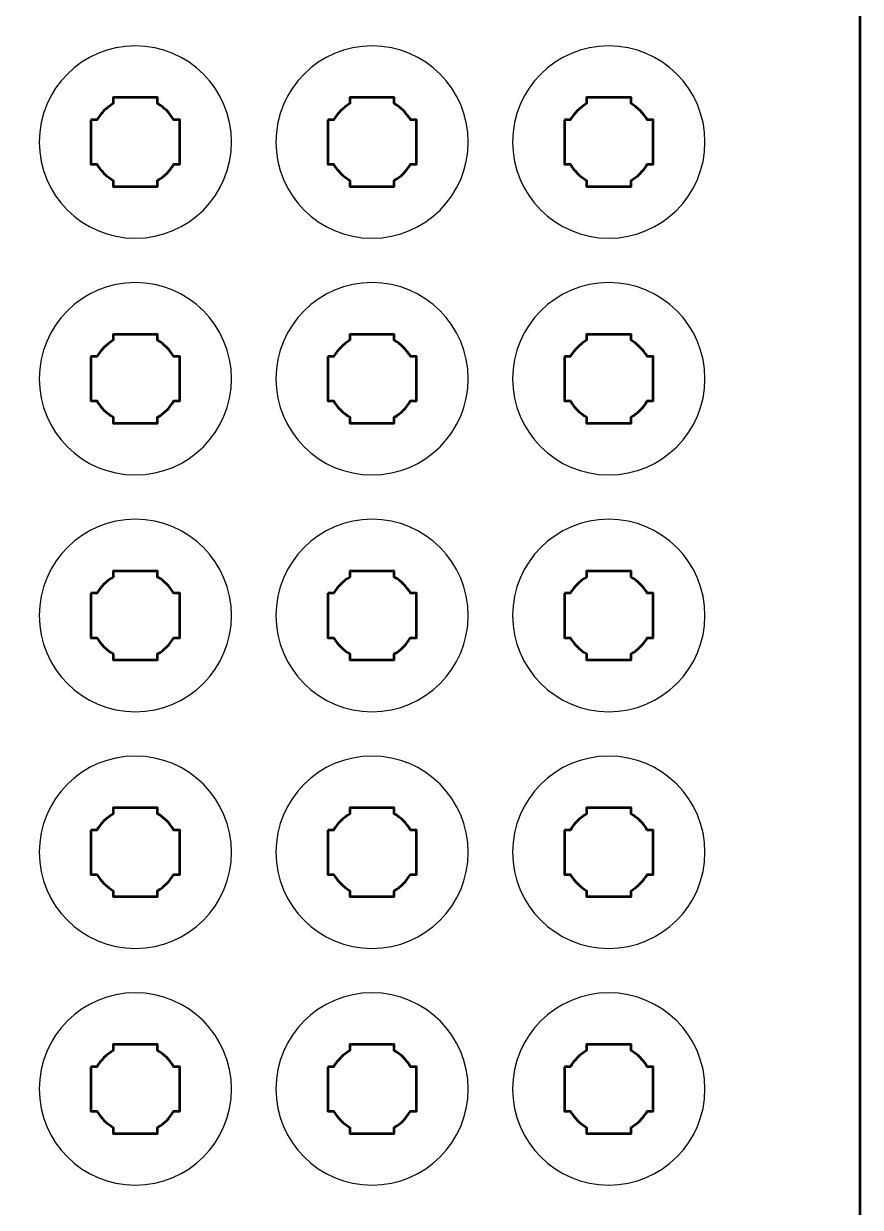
# Model space of a CAD drawing. Header units: centimetres. Extents: x -21 to 0, y -29.7 to 0.
# Drawn here: x -5.66 to 0, y -22.55 to -14.55 of the extents above; entities that cross this region are included whole.
import ezdxf

# ---------------------------------------------------------------- set-up
doc = ezdxf.new("R2010")
doc.units = ezdxf.units.CM
doc.header["$MEASUREMENT"] = 0
doc.layers.add('Layer 1', color=7, linetype='Continuous')

msp = doc.modelspace()

# ---------------------------------------------------------------- linework, layer by layer
at = {"layer": 'Layer 1', "color": 1, "lineweight": 53}
msp.add_open_spline([(-21.00003, -29.19995), (-21.00003, -29.19995), (-21.00003, -5.89992), (-21.00003, -5.89992), (-21.00003, -5.89992), (-21.00003, -5.81709), (-20.93286, -5.74992), (-20.85003, -5.74992), (-20.85003, -5.74992), (-20.7672, -5.74992), (-20.70003, -5.68275), (-20.70003, -5.59992), (-20.70003, -5.59992), (-20.70003, -5.51709), (-20.7672, -5.44992), (-20.85003, -5.44992), (-20.85003, -5.44992), (-20.93286, -5.44992), (-21.00003, -5.38275), (-21.00003, -5.29992), (-21.00003, -5.29992), (-21.00003, -5.21709), (-20.93286, -5.14992), (-20.85003, -5.14992), (-20.85003, -5.14992), (-20.7672, -5.14992), (-20.70003, -5.08275), (-20.70003, -4.99992), (-20.70003, -4.99992), (-20.70003, -4.91709), (-20.7672, -4.84992), (-20.85003, -4.84992), (-20.85003, -4.84992), (-20.93286, -4.84992), (-21.00003, -4.78275), (-21.00003, -4.69992), (-21.00003, -4.69992), (-21.00003, -4.61709), (-20.93286, -4.54992), (-20.85003, -4.54992), (-20.85003, -4.54992), (-20.7672, -4.54992), (-20.70003, -4.48275), (-20.70003, -4.39992), (-20.70003, -4.39992), (-20.70003, -4.31709), (-20.7672, -4.24992), (-20.85003, -4.24992), (-20.85003, -4.24992), (-20.93286, -4.24992), (-21.00003, -4.18275), (-21.00003, -4.09992), (-21.00003, -4.09992), (-21.00003, -4.01709), (-20.93286, -3.94992), (-20.85003, -3.94992), (-20.85003, -3.94992), (-20.7672, -3.94992), (-20.70003, -3.88275), (-20.70003, -3.79992), (-20.70003, -3.79992), (-20.70003, -3.71709), (-20.7672, -3.64992), (-20.85003, -3.64992), (-20.85003, -3.64992), (-20.93286, -3.64992), (-21.00003, -3.58275), (-21.00003, -3.49992), (-21.00003, -3.49992), (-21.00003, -3.41709), (-20.93286, -3.34992), (-20.85003, -3.34992), (-20.85003, -3.34992), (-20.7672, -3.34992), (-20.70003, -3.28275), (-20.70003, -3.19992), (-20.70003, -3.19992), (-20.70003, -3.11709), (-20.7672, -3.04992), (-20.85003, -3.04992), (-20.85003, -3.04992), (-20.93286, -3.04992), (-21.00003, -2.98275), (-21.00003, -2.89992), (-21.00003, -2.89992), (-21.00003, -2.81709), (-20.93286, -2.74992), (-20.85003, -2.74992), (-20.85003, -2.74992), (-20.7672, -2.74992), (-20.70003, -2.68275), (-20.70003, -2.59992), (-20.70003, -2.59992), (-20.70003, -2.51709), (-20.7672, -2.44992), (-20.85003, -2.44992), (-20.85003, -2.44992), (-20.93286, -2.44992), (-21.00003, -2.38275), (-21.00003, -2.29992), (-21.00003, -2.29992), (-21.00003, -2.21709), (-20.93286, -2.14992), (-20.85003, -2.14992), (-20.85003, -2.14992), (-20.7672, -2.14992), (-20.70003, -2.08275), (-20.70003, -1.99992), (-20.70003, -1.99992), (-20.70003, -1.91709), (-20.7672, -1.84992), (-20.85003, -1.84992), (-20.85003, -1.84992), (-20.93286, -1.84992), (-21.00003, -1.78275), (-21.00003, -1.69992), (-21.00003, -1.69992), (-21.00003, -1.61709), (-20.93286, -1.54992), (-20.85003, -1.54992), (-20.85003, -1.54992), (-20.7672, -1.54992), (-20.70003, -1.48275), (-20.70003, -1.39992), (-20.70003, -1.39992), (-20.70003, -1.31709), (-20.7672, -1.24992), (-20.85003, -1.24992), (-20.85003, -1.24992), (-20.93286, -1.24992), (-21.00003, -1.18275), (-21.00003, -1.09992), (-21.00003, -1.09992), (-21.00003, -1.09992), (-21.00003, -0.49992), (-21.00003, -0.49992), (-21.00003, -0.49992), (-21.00003, -0.22295), (-20.77694, 0.00004), (-20.49994, 0.00004), (-20.49994, 0.00004), (-20.49994, 0.00004), (-0.50008, 0.00004), (-0.50008, 0.00004), (-0.50008, 0.00004), (-0.22294, 0.00004), (0.00002, -0.22295), (0.00002, -0.49992), (0.00002, -0.49992), (0.00002, -0.49992), (0.00002, -29.19995), (0.00002, -29.19995), (0.00002, -29.19995), (0.00002, -29.47695), (-0.22294, -29.70004), (-0.50008, -29.70004), (-0.50008, -29.70004), (-0.50008, -29.70004), (-20.49994, -29.70004), (-20.49994, -29.70004), (-20.49994, -29.70004), (-20.77694, -29.70004), (-21.00003, -29.47695), (-21.00003, -29.19995)], degree=3, knots=[0, 0, 0, 0, 0.0243902, 0.0243902, 0.0243902, 0.0243902, 0.0487805, 0.0487805, 0.0487805, 0.0487805, 0.0731707, 0.0731707, 0.0731707, 0.0731707, 0.097561, 0.097561, 0.097561, 0.097561, 0.1219512, 0.1219512, 0.1219512, 0.1219512, 0.1463415, 0.1463415, 0.1463415, 0.1463415, 0.1707317, 0.1707317, 0.1707317, 0.1707317, 0.195122, 0.195122, 0.195122, 0.195122, 0.2195122, 0.2195122, 0.2195122, 0.2195122, 0.2439024, 0.2439024, 0.2439024, 0.2439024, 0.2682927, 0.2682927, 0.2682927, 0.2682927, 0.2926829, 0.2926829, 0.2926829, 0.2926829, 0.3170732, 0.3170732, 0.3170732, 0.3170732, 0.3414634, 0.3414634, 0.3414634, 0.3414634, 0.3658537, 0.3658537, 0.3658537, 0.3658537, 0.3902439, 0.3902439, 0.3902439, 0.3902439, 0.4146341, 0.4146341, 0.4146341, 0.4146341, 0.4390244, 0.4390244, 0.4390244, 0.4390244, 0.4634146, 0.4634146, 0.4634146, 0.4634146, 0.4878049, 0.4878049, 0.4878049, 0.4878049, 0.5121951, 0.5121951, 0.5121951, 0.5121951, 0.5365854, 0.5365854, 0.5365854, 0.5365854, 0.5609756, 0.5609756, 0.5609756, 0.5609756, 0.5853659, 0.5853659, 0.5853659, 0.5853659, 0.6097561, 0.6097561, 0.6097561, 0.6097561, 0.6341463, 0.6341463, 0.6341463, 0.6341463, 0.6585366, 0.6585366, 0.6585366, 0.6585366, 0.6829268, 0.6829268, 0.6829268, 0.6829268, 0.7073171, 0.7073171, 0.7073171, 0.7073171, 0.7317073, 0.7317073, 0.7317073, 0.7317073, 0.7560976, 0.7560976, 0.7560976, 0.7560976, 0.7804878, 0.7804878, 0.7804878, 0.7804878, 0.804878, 0.804878, 0.804878, 0.804878, 0.8292683, 0.8292683, 0.8292683, 0.8292683, 0.8536585, 0.8536585, 0.8536585, 0.8536585, 0.8780488, 0.8780488, 0.8780488, 0.8780488, 0.902439, 0.902439, 0.902439, 0.902439, 0.9268293, 0.9268293, 0.9268293, 0.9268293, 0.9512195, 0.9512195, 0.9512195, 0.9512195, 0.9756098, 0.9756098, 0.9756098, 0.9756098, 1, 1, 1, 1], dxfattribs=at)
at = {"layer": 'Layer 1', "color": 3, "lineweight": 25}
for points in [[(-4.25, -15.34999), (-4.25, -15.70918), (-4.54083, -16.00001), (-4.9, -16.00001), (-4.9, -16.00001), (-5.25893, -16.00001), (-5.55, -15.70918), (-5.55, -15.34999), (-5.55, -15.34999), (-5.55, -14.99106), (-5.25893, -14.69999), (-4.9, -14.69999), (-4.9, -14.69999), (-4.54083, -14.69999), (-4.25, -14.99106), (-4.25, -15.34999)], [(-2.65, -15.34999), (-2.65, -15.70918), (-2.94083, -16.00001), (-3.3, -16.00001), (-3.3, -16.00001), (-3.65893, -16.00001), (-3.95, -15.70918), (-3.95, -15.34999), (-3.95, -15.34999), (-3.95, -14.99106), (-3.65893, -14.69999), (-3.3, -14.69999), (-3.3, -14.69999), (-2.94083, -14.69999), (-2.65, -14.99106), (-2.65, -15.34999)], [(-1.05, -15.34999), (-1.05, -15.70918), (-1.34083, -16.00001), (-1.7, -16.00001), (-1.7, -16.00001), (-2.05893, -16.00001), (-2.35, -15.70918), (-2.35, -15.34999), (-2.35, -15.34999), (-2.35, -14.99106), (-2.05893, -14.69999), (-1.7, -14.69999), (-1.7, -14.69999), (-1.34083, -14.69999), (-1.05, -14.99106), (-1.05, -15.34999)], [(-4.25, -16.94999), (-4.25, -17.30918), (-4.54083, -17.60001), (-4.9, -17.60001), (-4.9, -17.60001), (-5.25893, -17.60001), (-5.55, -17.30918), (-5.55, -16.94999), (-5.55, -16.94999), (-5.55, -16.59106), (-5.25893, -16.29999), (-4.9, -16.29999), (-4.9, -16.29999), (-4.54083, -16.29999), (-4.25, -16.59106), (-4.25, -16.94999)], [(-2.65, -16.94999), (-2.65, -17.30918), (-2.94083, -17.60001), (-3.3, -17.60001), (-3.3, -17.60001), (-3.65893, -17.60001), (-3.95, -17.30918), (-3.95, -16.94999), (-3.95, -16.94999), (-3.95, -16.59106), (-3.65893, -16.29999), (-3.3, -16.29999), (-3.3, -16.29999), (-2.94083, -16.29999), (-2.65, -16.59106), (-2.65, -16.94999)], [(-1.05, -16.94999), (-1.05, -17.30918), (-1.34083, -17.60001), (-1.7, -17.60001), (-1.7, -17.60001), (-2.05893, -17.60001), (-2.35, -17.30918), (-2.35, -16.94999), (-2.35, -16.94999), (-2.35, -16.59106), (-2.05893, -16.29999), (-1.7, -16.29999), (-1.7, -16.29999), (-1.34083, -16.29999), (-1.05, -16.59106), (-1.05, -16.94999)], [(-4.25, -18.54999), (-4.25, -18.90918), (-4.54083, -19.20001), (-4.9, -19.20001), (-4.9, -19.20001), (-5.25893, -19.20001), (-5.55, -18.90918), (-5.55, -18.54999), (-5.55, -18.54999), (-5.55, -18.19106), (-5.25893, -17.89999), (-4.9, -17.89999), (-4.9, -17.89999), (-4.54083, -17.89999), (-4.25, -18.19106), (-4.25, -18.54999)], [(-2.65, -18.54999), (-2.65, -18.90918), (-2.94083, -19.20001), (-3.3, -19.20001), (-3.3, -19.20001), (-3.65893, -19.20001), (-3.95, -18.90918), (-3.95, -18.54999), (-3.95, -18.54999), (-3.95, -18.19106), (-3.65893, -17.89999), (-3.3, -17.89999), (-3.3, -17.89999), (-2.94083, -17.89999), (-2.65, -18.19106), (-2.65, -18.54999)], [(-1.05, -18.54999), (-1.05, -18.90918), (-1.34083, -19.20001), (-1.7, -19.20001), (-1.7, -19.20001), (-2.05893, -19.20001), (-2.35, -18.90918), (-2.35, -18.54999), (-2.35, -18.54999), (-2.35, -18.19106), (-2.05893, -17.89999), (-1.7, -17.89999), (-1.7, -17.89999), (-1.34083, -17.89999), (-1.05, -18.19106), (-1.05, -18.54999)], [(-4.25, -20.14999), (-4.25, -20.50918), (-4.54083, -20.80001), (-4.9, -20.80001), (-4.9, -20.80001), (-5.25893, -20.80001), (-5.55, -20.50918), (-5.55, -20.14999), (-5.55, -20.14999), (-5.55, -19.79106), (-5.25893, -19.49999), (-4.9, -19.49999), (-4.9, -19.49999), (-4.54083, -19.49999), (-4.25, -19.79106), (-4.25, -20.14999)], [(-2.65, -20.14999), (-2.65, -20.50918), (-2.94083, -20.80001), (-3.3, -20.80001), (-3.3, -20.80001), (-3.65893, -20.80001), (-3.95, -20.50918), (-3.95, -20.14999), (-3.95, -20.14999), (-3.95, -19.79106), (-3.65893, -19.49999), (-3.3, -19.49999), (-3.3, -19.49999), (-2.94083, -19.49999), (-2.65, -19.79106), (-2.65, -20.14999)], [(-1.05, -20.14999), (-1.05, -20.50918), (-1.34083, -20.80001), (-1.7, -20.80001), (-1.7, -20.80001), (-2.05893, -20.80001), (-2.35, -20.50918), (-2.35, -20.14999), (-2.35, -20.14999), (-2.35, -19.79106), (-2.05893, -19.49999), (-1.7, -19.49999), (-1.7, -19.49999), (-1.34083, -19.49999), (-1.05, -19.79106), (-1.05, -20.14999)], [(-4.25, -21.74999), (-4.25, -22.10918), (-4.54083, -22.40001), (-4.9, -22.40001), (-4.9, -22.40001), (-5.25893, -22.40001), (-5.55, -22.10918), (-5.55, -21.74999), (-5.55, -21.74999), (-5.55, -21.39106), (-5.25893, -21.09999), (-4.9, -21.09999), (-4.9, -21.09999), (-4.54083, -21.09999), (-4.25, -21.39106), (-4.25, -21.74999)], [(-2.65, -21.74999), (-2.65, -22.10918), (-2.94083, -22.40001), (-3.3, -22.40001), (-3.3, -22.40001), (-3.65893, -22.40001), (-3.95, -22.10918), (-3.95, -21.74999), (-3.95, -21.74999), (-3.95, -21.39106), (-3.65893, -21.09999), (-3.3, -21.09999), (-3.3, -21.09999), (-2.94083, -21.09999), (-2.65, -21.39106), (-2.65, -21.74999)], [(-1.05, -21.74999), (-1.05, -22.10918), (-1.34083, -22.40001), (-1.7, -22.40001), (-1.7, -22.40001), (-2.05893, -22.40001), (-2.35, -22.10918), (-2.35, -21.74999), (-2.35, -21.74999), (-2.35, -21.39106), (-2.05893, -21.09999), (-1.7, -21.09999), (-1.7, -21.09999), (-1.34083, -21.09999), (-1.05, -21.39106), (-1.05, -21.74999)]]:
    msp.add_open_spline(points, degree=3, knots=[0, 0, 0, 0, 0.25, 0.25, 0.25, 0.25, 0.5, 0.5, 0.5, 0.5, 0.75, 0.75, 0.75, 0.75, 1, 1, 1, 1], dxfattribs=at)
at = {"layer": 'Layer 1', "lineweight": 53}
for points in [[(-5.19998, -15.20006), (-5.19998, -15.20006), (-5.15989, -15.20006), (-5.15989, -15.20006), (-5.15989, -15.20006), (-5.13354, -15.15449), (-5.09554, -15.11649), (-5.04998, -15.09013), (-5.04998, -15.09013), (-5.04998, -15.09013), (-5.04998, -15.05006), (-5.04998, -15.05006), (-5.04998, -15.05006), (-5.04998, -15.05006), (-4.90542, -15.05006), (-4.90542, -15.05006), (-4.90542, -15.05006), (-4.90542, -15.05006), (-4.9, -15.04999), (-4.9, -15.04999), (-4.9, -15.04999), (-4.9, -15.04999), (-4.89458, -15.05006), (-4.89458, -15.05006), (-4.89458, -15.05006), (-4.89458, -15.05006), (-4.74997, -15.05006), (-4.74997, -15.05006), (-4.74997, -15.05006), (-4.74997, -15.05006), (-4.74997, -15.09014), (-4.74997, -15.09014), (-4.74997, -15.09014), (-4.70441, -15.1165), (-4.66643, -15.15449), (-4.64009, -15.20006), (-4.64009, -15.20006), (-4.64009, -15.20006), (-4.59998, -15.20006), (-4.59998, -15.20006), (-4.59998, -15.20006), (-4.59998, -15.20006), (-4.59998, -15.50007), (-4.59998, -15.50007), (-4.59998, -15.50007), (-4.59998, -15.50007), (-4.64015, -15.50007), (-4.64015, -15.50007), (-4.64015, -15.50007), (-4.66649, -15.5456), (-4.70444, -15.58354), (-4.74997, -15.60987), (-4.74997, -15.60987), (-4.74997, -15.60987), (-4.74997, -15.65006), (-4.74997, -15.65006), (-4.74997, -15.65006), (-4.74997, -15.65006), (-5.04998, -15.65006), (-5.04998, -15.65006), (-5.04998, -15.65006), (-5.04998, -15.65006), (-5.04998, -15.60988), (-5.04998, -15.60988), (-5.04998, -15.60988), (-5.09552, -15.58355), (-5.13348, -15.5456), (-5.15983, -15.50007), (-5.15983, -15.50007), (-5.15983, -15.50007), (-5.19998, -15.50007), (-5.19998, -15.50007), (-5.19998, -15.50007), (-5.19998, -15.50007), (-5.19998, -15.35154), (-5.19998, -15.35154), (-5.19998, -15.35154), (-5.19998, -15.35154), (-5.2, -15.34999), (-5.2, -15.34999), (-5.2, -15.34999), (-5.2, -15.34999), (-5.19998, -15.34844), (-5.19998, -15.34844), (-5.19998, -15.34844), (-5.19998, -15.34844), (-5.19998, -15.20006), (-5.19998, -15.20006)], [(-3.59998, -15.20006), (-3.59998, -15.20006), (-3.55989, -15.20006), (-3.55989, -15.20006), (-3.55989, -15.20006), (-3.53354, -15.15449), (-3.49554, -15.11649), (-3.44998, -15.09013), (-3.44998, -15.09013), (-3.44998, -15.09013), (-3.44998, -15.05006), (-3.44998, -15.05006), (-3.44998, -15.05006), (-3.44998, -15.05006), (-3.30542, -15.05006), (-3.30542, -15.05006), (-3.30542, -15.05006), (-3.30542, -15.05006), (-3.3, -15.04999), (-3.3, -15.04999), (-3.3, -15.04999), (-3.3, -15.04999), (-3.29458, -15.05006), (-3.29458, -15.05006), (-3.29458, -15.05006), (-3.29458, -15.05006), (-3.14997, -15.05006), (-3.14997, -15.05006), (-3.14997, -15.05006), (-3.14997, -15.05006), (-3.14997, -15.09014), (-3.14997, -15.09014), (-3.14997, -15.09014), (-3.10441, -15.1165), (-3.06643, -15.15449), (-3.04009, -15.20006), (-3.04009, -15.20006), (-3.04009, -15.20006), (-2.99998, -15.20006), (-2.99998, -15.20006), (-2.99998, -15.20006), (-2.99998, -15.20006), (-2.99998, -15.50007), (-2.99998, -15.50007), (-2.99998, -15.50007), (-2.99998, -15.50007), (-3.04015, -15.50007), (-3.04015, -15.50007), (-3.04015, -15.50007), (-3.06649, -15.5456), (-3.10444, -15.58354), (-3.14997, -15.60987), (-3.14997, -15.60987), (-3.14997, -15.60987), (-3.14997, -15.65006), (-3.14997, -15.65006), (-3.14997, -15.65006), (-3.14997, -15.65006), (-3.44998, -15.65006), (-3.44998, -15.65006), (-3.44998, -15.65006), (-3.44998, -15.65006), (-3.44998, -15.60988), (-3.44998, -15.60988), (-3.44998, -15.60988), (-3.49552, -15.58355), (-3.53348, -15.5456), (-3.55983, -15.50007), (-3.55983, -15.50007), (-3.55983, -15.50007), (-3.59998, -15.50007), (-3.59998, -15.50007), (-3.59998, -15.50007), (-3.59998, -15.50007), (-3.59998, -15.35154), (-3.59998, -15.35154), (-3.59998, -15.35154), (-3.59998, -15.35154), (-3.6, -15.34999), (-3.6, -15.34999), (-3.6, -15.34999), (-3.6, -15.34999), (-3.59998, -15.34844), (-3.59998, -15.34844), (-3.59998, -15.34844), (-3.59998, -15.34844), (-3.59998, -15.20006), (-3.59998, -15.20006)], [(-1.99998, -15.20006), (-1.99998, -15.20006), (-1.95989, -15.20006), (-1.95989, -15.20006), (-1.95989, -15.20006), (-1.93354, -15.15449), (-1.89554, -15.11649), (-1.84998, -15.09013), (-1.84998, -15.09013), (-1.84998, -15.09013), (-1.84998, -15.05006), (-1.84998, -15.05006), (-1.84998, -15.05006), (-1.84998, -15.05006), (-1.70542, -15.05006), (-1.70542, -15.05006), (-1.70542, -15.05006), (-1.70542, -15.05006), (-1.7, -15.04999), (-1.7, -15.04999), (-1.7, -15.04999), (-1.7, -15.04999), (-1.69458, -15.05006), (-1.69458, -15.05006), (-1.69458, -15.05006), (-1.69458, -15.05006), (-1.54997, -15.05006), (-1.54997, -15.05006), (-1.54997, -15.05006), (-1.54997, -15.05006), (-1.54997, -15.09014), (-1.54997, -15.09014), (-1.54997, -15.09014), (-1.50441, -15.1165), (-1.46643, -15.15449), (-1.44009, -15.20006), (-1.44009, -15.20006), (-1.44009, -15.20006), (-1.39998, -15.20006), (-1.39998, -15.20006), (-1.39998, -15.20006), (-1.39998, -15.20006), (-1.39998, -15.50007), (-1.39998, -15.50007), (-1.39998, -15.50007), (-1.39998, -15.50007), (-1.44015, -15.50007), (-1.44015, -15.50007), (-1.44015, -15.50007), (-1.46649, -15.5456), (-1.50444, -15.58354), (-1.54997, -15.60987), (-1.54997, -15.60987), (-1.54997, -15.60987), (-1.54997, -15.65006), (-1.54997, -15.65006), (-1.54997, -15.65006), (-1.54997, -15.65006), (-1.84998, -15.65006), (-1.84998, -15.65006), (-1.84998, -15.65006), (-1.84998, -15.65006), (-1.84998, -15.60988), (-1.84998, -15.60988), (-1.84998, -15.60988), (-1.89552, -15.58355), (-1.93348, -15.5456), (-1.95983, -15.50007), (-1.95983, -15.50007), (-1.95983, -15.50007), (-1.99998, -15.50007), (-1.99998, -15.50007), (-1.99998, -15.50007), (-1.99998, -15.50007), (-1.99998, -15.35154), (-1.99998, -15.35154), (-1.99998, -15.35154), (-1.99998, -15.35154), (-2, -15.34999), (-2, -15.34999), (-2, -15.34999), (-2, -15.34999), (-1.99998, -15.34844), (-1.99998, -15.34844), (-1.99998, -15.34844), (-1.99998, -15.34844), (-1.99998, -15.20006), (-1.99998, -15.20006)], [(-5.19998, -16.80006), (-5.19998, -16.80006), (-5.15989, -16.80006), (-5.15989, -16.80006), (-5.15989, -16.80006), (-5.13354, -16.75449), (-5.09554, -16.71649), (-5.04998, -16.69013), (-5.04998, -16.69013), (-5.04998, -16.69013), (-5.04998, -16.65006), (-5.04998, -16.65006), (-5.04998, -16.65006), (-5.04998, -16.65006), (-4.90542, -16.65006), (-4.90542, -16.65006), (-4.90542, -16.65006), (-4.90542, -16.65006), (-4.9, -16.64999), (-4.9, -16.64999), (-4.9, -16.64999), (-4.9, -16.64999), (-4.89458, -16.65006), (-4.89458, -16.65006), (-4.89458, -16.65006), (-4.89458, -16.65006), (-4.74997, -16.65006), (-4.74997, -16.65006), (-4.74997, -16.65006), (-4.74997, -16.65006), (-4.74997, -16.69014), (-4.74997, -16.69014), (-4.74997, -16.69014), (-4.70441, -16.7165), (-4.66643, -16.75449), (-4.64009, -16.80006), (-4.64009, -16.80006), (-4.64009, -16.80006), (-4.59998, -16.80006), (-4.59998, -16.80006), (-4.59998, -16.80006), (-4.59998, -16.80006), (-4.59998, -17.10007), (-4.59998, -17.10007), (-4.59998, -17.10007), (-4.59998, -17.10007), (-4.64015, -17.10007), (-4.64015, -17.10007), (-4.64015, -17.10007), (-4.66649, -17.1456), (-4.70444, -17.18354), (-4.74997, -17.20987), (-4.74997, -17.20987), (-4.74997, -17.20987), (-4.74997, -17.25006), (-4.74997, -17.25006), (-4.74997, -17.25006), (-4.74997, -17.25006), (-5.04998, -17.25006), (-5.04998, -17.25006), (-5.04998, -17.25006), (-5.04998, -17.25006), (-5.04998, -17.20988), (-5.04998, -17.20988), (-5.04998, -17.20988), (-5.09552, -17.18355), (-5.13348, -17.1456), (-5.15983, -17.10007), (-5.15983, -17.10007), (-5.15983, -17.10007), (-5.19998, -17.10007), (-5.19998, -17.10007), (-5.19998, -17.10007), (-5.19998, -17.10007), (-5.19998, -16.95154), (-5.19998, -16.95154), (-5.19998, -16.95154), (-5.19998, -16.95154), (-5.2, -16.94999), (-5.2, -16.94999), (-5.2, -16.94999), (-5.2, -16.94999), (-5.19998, -16.94844), (-5.19998, -16.94844), (-5.19998, -16.94844), (-5.19998, -16.94844), (-5.19998, -16.80006), (-5.19998, -16.80006)], [(-3.59998, -16.80006), (-3.59998, -16.80006), (-3.55989, -16.80006), (-3.55989, -16.80006), (-3.55989, -16.80006), (-3.53354, -16.75449), (-3.49554, -16.71649), (-3.44998, -16.69013), (-3.44998, -16.69013), (-3.44998, -16.69013), (-3.44998, -16.65006), (-3.44998, -16.65006), (-3.44998, -16.65006), (-3.44998, -16.65006), (-3.30542, -16.65006), (-3.30542, -16.65006), (-3.30542, -16.65006), (-3.30542, -16.65006), (-3.3, -16.64999), (-3.3, -16.64999), (-3.3, -16.64999), (-3.3, -16.64999), (-3.29458, -16.65006), (-3.29458, -16.65006), (-3.29458, -16.65006), (-3.29458, -16.65006), (-3.14997, -16.65006), (-3.14997, -16.65006), (-3.14997, -16.65006), (-3.14997, -16.65006), (-3.14997, -16.69014), (-3.14997, -16.69014), (-3.14997, -16.69014), (-3.10441, -16.7165), (-3.06643, -16.75449), (-3.04009, -16.80006), (-3.04009, -16.80006), (-3.04009, -16.80006), (-2.99998, -16.80006), (-2.99998, -16.80006), (-2.99998, -16.80006), (-2.99998, -16.80006), (-2.99998, -17.10007), (-2.99998, -17.10007), (-2.99998, -17.10007), (-2.99998, -17.10007), (-3.04015, -17.10007), (-3.04015, -17.10007), (-3.04015, -17.10007), (-3.06649, -17.1456), (-3.10444, -17.18354), (-3.14997, -17.20987), (-3.14997, -17.20987), (-3.14997, -17.20987), (-3.14997, -17.25006), (-3.14997, -17.25006), (-3.14997, -17.25006), (-3.14997, -17.25006), (-3.44998, -17.25006), (-3.44998, -17.25006), (-3.44998, -17.25006), (-3.44998, -17.25006), (-3.44998, -17.20988), (-3.44998, -17.20988), (-3.44998, -17.20988), (-3.49552, -17.18355), (-3.53348, -17.1456), (-3.55983, -17.10007), (-3.55983, -17.10007), (-3.55983, -17.10007), (-3.59998, -17.10007), (-3.59998, -17.10007), (-3.59998, -17.10007), (-3.59998, -17.10007), (-3.59998, -16.95154), (-3.59998, -16.95154), (-3.59998, -16.95154), (-3.59998, -16.95154), (-3.6, -16.94999), (-3.6, -16.94999), (-3.6, -16.94999), (-3.6, -16.94999), (-3.59998, -16.94844), (-3.59998, -16.94844), (-3.59998, -16.94844), (-3.59998, -16.94844), (-3.59998, -16.80006), (-3.59998, -16.80006)], [(-1.99998, -16.80006), (-1.99998, -16.80006), (-1.95989, -16.80006), (-1.95989, -16.80006), (-1.95989, -16.80006), (-1.93354, -16.75449), (-1.89554, -16.71649), (-1.84998, -16.69013), (-1.84998, -16.69013), (-1.84998, -16.69013), (-1.84998, -16.65006), (-1.84998, -16.65006), (-1.84998, -16.65006), (-1.84998, -16.65006), (-1.70542, -16.65006), (-1.70542, -16.65006), (-1.70542, -16.65006), (-1.70542, -16.65006), (-1.7, -16.64999), (-1.7, -16.64999), (-1.7, -16.64999), (-1.7, -16.64999), (-1.69458, -16.65006), (-1.69458, -16.65006), (-1.69458, -16.65006), (-1.69458, -16.65006), (-1.54997, -16.65006), (-1.54997, -16.65006), (-1.54997, -16.65006), (-1.54997, -16.65006), (-1.54997, -16.69014), (-1.54997, -16.69014), (-1.54997, -16.69014), (-1.50441, -16.7165), (-1.46643, -16.75449), (-1.44009, -16.80006), (-1.44009, -16.80006), (-1.44009, -16.80006), (-1.39998, -16.80006), (-1.39998, -16.80006), (-1.39998, -16.80006), (-1.39998, -16.80006), (-1.39998, -17.10007), (-1.39998, -17.10007), (-1.39998, -17.10007), (-1.39998, -17.10007), (-1.44015, -17.10007), (-1.44015, -17.10007), (-1.44015, -17.10007), (-1.46649, -17.1456), (-1.50444, -17.18354), (-1.54997, -17.20987), (-1.54997, -17.20987), (-1.54997, -17.20987), (-1.54997, -17.25006), (-1.54997, -17.25006), (-1.54997, -17.25006), (-1.54997, -17.25006), (-1.84998, -17.25006), (-1.84998, -17.25006), (-1.84998, -17.25006), (-1.84998, -17.25006), (-1.84998, -17.20988), (-1.84998, -17.20988), (-1.84998, -17.20988), (-1.89552, -17.18355), (-1.93348, -17.1456), (-1.95983, -17.10007), (-1.95983, -17.10007), (-1.95983, -17.10007), (-1.99998, -17.10007), (-1.99998, -17.10007), (-1.99998, -17.10007), (-1.99998, -17.10007), (-1.99998, -16.95154), (-1.99998, -16.95154), (-1.99998, -16.95154), (-1.99998, -16.95154), (-2, -16.94999), (-2, -16.94999), (-2, -16.94999), (-2, -16.94999), (-1.99998, -16.94844), (-1.99998, -16.94844), (-1.99998, -16.94844), (-1.99998, -16.94844), (-1.99998, -16.80006), (-1.99998, -16.80006)], [(-5.19998, -18.40006), (-5.19998, -18.40006), (-5.15989, -18.40006), (-5.15989, -18.40006), (-5.15989, -18.40006), (-5.13354, -18.35449), (-5.09554, -18.31649), (-5.04998, -18.29013), (-5.04998, -18.29013), (-5.04998, -18.29013), (-5.04998, -18.25006), (-5.04998, -18.25006), (-5.04998, -18.25006), (-5.04998, -18.25006), (-4.90542, -18.25006), (-4.90542, -18.25006), (-4.90542, -18.25006), (-4.90542, -18.25006), (-4.9, -18.24999), (-4.9, -18.24999), (-4.9, -18.24999), (-4.9, -18.24999), (-4.89458, -18.25006), (-4.89458, -18.25006), (-4.89458, -18.25006), (-4.89458, -18.25006), (-4.74997, -18.25006), (-4.74997, -18.25006), (-4.74997, -18.25006), (-4.74997, -18.25006), (-4.74997, -18.29014), (-4.74997, -18.29014), (-4.74997, -18.29014), (-4.70441, -18.3165), (-4.66643, -18.35449), (-4.64009, -18.40006), (-4.64009, -18.40006), (-4.64009, -18.40006), (-4.59998, -18.40006), (-4.59998, -18.40006), (-4.59998, -18.40006), (-4.59998, -18.40006), (-4.59998, -18.70007), (-4.59998, -18.70007), (-4.59998, -18.70007), (-4.59998, -18.70007), (-4.64015, -18.70007), (-4.64015, -18.70007), (-4.64015, -18.70007), (-4.66649, -18.7456), (-4.70444, -18.78354), (-4.74997, -18.80987), (-4.74997, -18.80987), (-4.74997, -18.80987), (-4.74997, -18.85006), (-4.74997, -18.85006), (-4.74997, -18.85006), (-4.74997, -18.85006), (-5.04998, -18.85006), (-5.04998, -18.85006), (-5.04998, -18.85006), (-5.04998, -18.85006), (-5.04998, -18.80988), (-5.04998, -18.80988), (-5.04998, -18.80988), (-5.09552, -18.78355), (-5.13348, -18.7456), (-5.15983, -18.70007), (-5.15983, -18.70007), (-5.15983, -18.70007), (-5.19998, -18.70007), (-5.19998, -18.70007), (-5.19998, -18.70007), (-5.19998, -18.70007), (-5.19998, -18.55154), (-5.19998, -18.55154), (-5.19998, -18.55154), (-5.19998, -18.55154), (-5.2, -18.54999), (-5.2, -18.54999), (-5.2, -18.54999), (-5.2, -18.54999), (-5.19998, -18.54844), (-5.19998, -18.54844), (-5.19998, -18.54844), (-5.19998, -18.54844), (-5.19998, -18.40006), (-5.19998, -18.40006)], [(-3.59998, -18.40006), (-3.59998, -18.40006), (-3.55989, -18.40006), (-3.55989, -18.40006), (-3.55989, -18.40006), (-3.53354, -18.35449), (-3.49554, -18.31649), (-3.44998, -18.29013), (-3.44998, -18.29013), (-3.44998, -18.29013), (-3.44998, -18.25006), (-3.44998, -18.25006), (-3.44998, -18.25006), (-3.44998, -18.25006), (-3.30542, -18.25006), (-3.30542, -18.25006), (-3.30542, -18.25006), (-3.30542, -18.25006), (-3.3, -18.24999), (-3.3, -18.24999), (-3.3, -18.24999), (-3.3, -18.24999), (-3.29458, -18.25006), (-3.29458, -18.25006), (-3.29458, -18.25006), (-3.29458, -18.25006), (-3.14997, -18.25006), (-3.14997, -18.25006), (-3.14997, -18.25006), (-3.14997, -18.25006), (-3.14997, -18.29014), (-3.14997, -18.29014), (-3.14997, -18.29014), (-3.10441, -18.3165), (-3.06643, -18.35449), (-3.04009, -18.40006), (-3.04009, -18.40006), (-3.04009, -18.40006), (-2.99998, -18.40006), (-2.99998, -18.40006), (-2.99998, -18.40006), (-2.99998, -18.40006), (-2.99998, -18.70007), (-2.99998, -18.70007), (-2.99998, -18.70007), (-2.99998, -18.70007), (-3.04015, -18.70007), (-3.04015, -18.70007), (-3.04015, -18.70007), (-3.06649, -18.7456), (-3.10444, -18.78354), (-3.14997, -18.80987), (-3.14997, -18.80987), (-3.14997, -18.80987), (-3.14997, -18.85006), (-3.14997, -18.85006), (-3.14997, -18.85006), (-3.14997, -18.85006), (-3.44998, -18.85006), (-3.44998, -18.85006), (-3.44998, -18.85006), (-3.44998, -18.85006), (-3.44998, -18.80988), (-3.44998, -18.80988), (-3.44998, -18.80988), (-3.49552, -18.78355), (-3.53348, -18.7456), (-3.55983, -18.70007), (-3.55983, -18.70007), (-3.55983, -18.70007), (-3.59998, -18.70007), (-3.59998, -18.70007), (-3.59998, -18.70007), (-3.59998, -18.70007), (-3.59998, -18.55154), (-3.59998, -18.55154), (-3.59998, -18.55154), (-3.59998, -18.55154), (-3.6, -18.54999), (-3.6, -18.54999), (-3.6, -18.54999), (-3.6, -18.54999), (-3.59998, -18.54844), (-3.59998, -18.54844), (-3.59998, -18.54844), (-3.59998, -18.54844), (-3.59998, -18.40006), (-3.59998, -18.40006)], [(-1.99998, -18.40006), (-1.99998, -18.40006), (-1.95989, -18.40006), (-1.95989, -18.40006), (-1.95989, -18.40006), (-1.93354, -18.35449), (-1.89554, -18.31649), (-1.84998, -18.29013), (-1.84998, -18.29013), (-1.84998, -18.29013), (-1.84998, -18.25006), (-1.84998, -18.25006), (-1.84998, -18.25006), (-1.84998, -18.25006), (-1.70542, -18.25006), (-1.70542, -18.25006), (-1.70542, -18.25006), (-1.70542, -18.25006), (-1.7, -18.24999), (-1.7, -18.24999), (-1.7, -18.24999), (-1.7, -18.24999), (-1.69458, -18.25006), (-1.69458, -18.25006), (-1.69458, -18.25006), (-1.69458, -18.25006), (-1.54997, -18.25006), (-1.54997, -18.25006), (-1.54997, -18.25006), (-1.54997, -18.25006), (-1.54997, -18.29014), (-1.54997, -18.29014), (-1.54997, -18.29014), (-1.50441, -18.3165), (-1.46643, -18.35449), (-1.44009, -18.40006), (-1.44009, -18.40006), (-1.44009, -18.40006), (-1.39998, -18.40006), (-1.39998, -18.40006), (-1.39998, -18.40006), (-1.39998, -18.40006), (-1.39998, -18.70007), (-1.39998, -18.70007), (-1.39998, -18.70007), (-1.39998, -18.70007), (-1.44015, -18.70007), (-1.44015, -18.70007), (-1.44015, -18.70007), (-1.46649, -18.7456), (-1.50444, -18.78354), (-1.54997, -18.80987), (-1.54997, -18.80987), (-1.54997, -18.80987), (-1.54997, -18.85006), (-1.54997, -18.85006), (-1.54997, -18.85006), (-1.54997, -18.85006), (-1.84998, -18.85006), (-1.84998, -18.85006), (-1.84998, -18.85006), (-1.84998, -18.85006), (-1.84998, -18.80988), (-1.84998, -18.80988), (-1.84998, -18.80988), (-1.89552, -18.78355), (-1.93348, -18.7456), (-1.95983, -18.70007), (-1.95983, -18.70007), (-1.95983, -18.70007), (-1.99998, -18.70007), (-1.99998, -18.70007), (-1.99998, -18.70007), (-1.99998, -18.70007), (-1.99998, -18.55154), (-1.99998, -18.55154), (-1.99998, -18.55154), (-1.99998, -18.55154), (-2, -18.54999), (-2, -18.54999), (-2, -18.54999), (-2, -18.54999), (-1.99998, -18.54844), (-1.99998, -18.54844), (-1.99998, -18.54844), (-1.99998, -18.54844), (-1.99998, -18.40006), (-1.99998, -18.40006)], [(-5.19998, -20.00006), (-5.19998, -20.00006), (-5.15989, -20.00006), (-5.15989, -20.00006), (-5.15989, -20.00006), (-5.13354, -19.95449), (-5.09554, -19.91649), (-5.04998, -19.89013), (-5.04998, -19.89013), (-5.04998, -19.89013), (-5.04998, -19.85006), (-5.04998, -19.85006), (-5.04998, -19.85006), (-5.04998, -19.85006), (-4.90542, -19.85006), (-4.90542, -19.85006), (-4.90542, -19.85006), (-4.90542, -19.85006), (-4.9, -19.84999), (-4.9, -19.84999), (-4.9, -19.84999), (-4.9, -19.84999), (-4.89458, -19.85006), (-4.89458, -19.85006), (-4.89458, -19.85006), (-4.89458, -19.85006), (-4.74997, -19.85006), (-4.74997, -19.85006), (-4.74997, -19.85006), (-4.74997, -19.85006), (-4.74997, -19.89014), (-4.74997, -19.89014), (-4.74997, -19.89014), (-4.70441, -19.9165), (-4.66643, -19.95449), (-4.64009, -20.00006), (-4.64009, -20.00006), (-4.64009, -20.00006), (-4.59998, -20.00006), (-4.59998, -20.00006), (-4.59998, -20.00006), (-4.59998, -20.00006), (-4.59998, -20.30007), (-4.59998, -20.30007), (-4.59998, -20.30007), (-4.59998, -20.30007), (-4.64015, -20.30007), (-4.64015, -20.30007), (-4.64015, -20.30007), (-4.66649, -20.3456), (-4.70444, -20.38354), (-4.74997, -20.40987), (-4.74997, -20.40987), (-4.74997, -20.40987), (-4.74997, -20.45006), (-4.74997, -20.45006), (-4.74997, -20.45006), (-4.74997, -20.45006), (-5.04998, -20.45006), (-5.04998, -20.45006), (-5.04998, -20.45006), (-5.04998, -20.45006), (-5.04998, -20.40988), (-5.04998, -20.40988), (-5.04998, -20.40988), (-5.09552, -20.38355), (-5.13348, -20.3456), (-5.15983, -20.30007), (-5.15983, -20.30007), (-5.15983, -20.30007), (-5.19998, -20.30007), (-5.19998, -20.30007), (-5.19998, -20.30007), (-5.19998, -20.30007), (-5.19998, -20.15154), (-5.19998, -20.15154), (-5.19998, -20.15154), (-5.19998, -20.15154), (-5.2, -20.14999), (-5.2, -20.14999), (-5.2, -20.14999), (-5.2, -20.14999), (-5.19998, -20.14844), (-5.19998, -20.14844), (-5.19998, -20.14844), (-5.19998, -20.14844), (-5.19998, -20.00006), (-5.19998, -20.00006)], [(-3.59998, -20.00006), (-3.59998, -20.00006), (-3.55989, -20.00006), (-3.55989, -20.00006), (-3.55989, -20.00006), (-3.53354, -19.95449), (-3.49554, -19.91649), (-3.44998, -19.89013), (-3.44998, -19.89013), (-3.44998, -19.89013), (-3.44998, -19.85006), (-3.44998, -19.85006), (-3.44998, -19.85006), (-3.44998, -19.85006), (-3.30542, -19.85006), (-3.30542, -19.85006), (-3.30542, -19.85006), (-3.30542, -19.85006), (-3.3, -19.84999), (-3.3, -19.84999), (-3.3, -19.84999), (-3.3, -19.84999), (-3.29458, -19.85006), (-3.29458, -19.85006), (-3.29458, -19.85006), (-3.29458, -19.85006), (-3.14997, -19.85006), (-3.14997, -19.85006), (-3.14997, -19.85006), (-3.14997, -19.85006), (-3.14997, -19.89014), (-3.14997, -19.89014), (-3.14997, -19.89014), (-3.10441, -19.9165), (-3.06643, -19.95449), (-3.04009, -20.00006), (-3.04009, -20.00006), (-3.04009, -20.00006), (-2.99998, -20.00006), (-2.99998, -20.00006), (-2.99998, -20.00006), (-2.99998, -20.00006), (-2.99998, -20.30007), (-2.99998, -20.30007), (-2.99998, -20.30007), (-2.99998, -20.30007), (-3.04015, -20.30007), (-3.04015, -20.30007), (-3.04015, -20.30007), (-3.06649, -20.3456), (-3.10444, -20.38354), (-3.14997, -20.40987), (-3.14997, -20.40987), (-3.14997, -20.40987), (-3.14997, -20.45006), (-3.14997, -20.45006), (-3.14997, -20.45006), (-3.14997, -20.45006), (-3.44998, -20.45006), (-3.44998, -20.45006), (-3.44998, -20.45006), (-3.44998, -20.45006), (-3.44998, -20.40988), (-3.44998, -20.40988), (-3.44998, -20.40988), (-3.49552, -20.38355), (-3.53348, -20.3456), (-3.55983, -20.30007), (-3.55983, -20.30007), (-3.55983, -20.30007), (-3.59998, -20.30007), (-3.59998, -20.30007), (-3.59998, -20.30007), (-3.59998, -20.30007), (-3.59998, -20.15154), (-3.59998, -20.15154), (-3.59998, -20.15154), (-3.59998, -20.15154), (-3.6, -20.14999), (-3.6, -20.14999), (-3.6, -20.14999), (-3.6, -20.14999), (-3.59998, -20.14844), (-3.59998, -20.14844), (-3.59998, -20.14844), (-3.59998, -20.14844), (-3.59998, -20.00006), (-3.59998, -20.00006)], [(-1.99998, -20.00006), (-1.99998, -20.00006), (-1.95989, -20.00006), (-1.95989, -20.00006), (-1.95989, -20.00006), (-1.93354, -19.95449), (-1.89554, -19.91649), (-1.84998, -19.89013), (-1.84998, -19.89013), (-1.84998, -19.89013), (-1.84998, -19.85006), (-1.84998, -19.85006), (-1.84998, -19.85006), (-1.84998, -19.85006), (-1.70542, -19.85006), (-1.70542, -19.85006), (-1.70542, -19.85006), (-1.70542, -19.85006), (-1.7, -19.84999), (-1.7, -19.84999), (-1.7, -19.84999), (-1.7, -19.84999), (-1.69458, -19.85006), (-1.69458, -19.85006), (-1.69458, -19.85006), (-1.69458, -19.85006), (-1.54997, -19.85006), (-1.54997, -19.85006), (-1.54997, -19.85006), (-1.54997, -19.85006), (-1.54997, -19.89014), (-1.54997, -19.89014), (-1.54997, -19.89014), (-1.50441, -19.9165), (-1.46643, -19.95449), (-1.44009, -20.00006), (-1.44009, -20.00006), (-1.44009, -20.00006), (-1.39998, -20.00006), (-1.39998, -20.00006), (-1.39998, -20.00006), (-1.39998, -20.00006), (-1.39998, -20.30007), (-1.39998, -20.30007), (-1.39998, -20.30007), (-1.39998, -20.30007), (-1.44015, -20.30007), (-1.44015, -20.30007), (-1.44015, -20.30007), (-1.46649, -20.3456), (-1.50444, -20.38354), (-1.54997, -20.40987), (-1.54997, -20.40987), (-1.54997, -20.40987), (-1.54997, -20.45006), (-1.54997, -20.45006), (-1.54997, -20.45006), (-1.54997, -20.45006), (-1.84998, -20.45006), (-1.84998, -20.45006), (-1.84998, -20.45006), (-1.84998, -20.45006), (-1.84998, -20.40988), (-1.84998, -20.40988), (-1.84998, -20.40988), (-1.89552, -20.38355), (-1.93348, -20.3456), (-1.95983, -20.30007), (-1.95983, -20.30007), (-1.95983, -20.30007), (-1.99998, -20.30007), (-1.99998, -20.30007), (-1.99998, -20.30007), (-1.99998, -20.30007), (-1.99998, -20.15154), (-1.99998, -20.15154), (-1.99998, -20.15154), (-1.99998, -20.15154), (-2, -20.14999), (-2, -20.14999), (-2, -20.14999), (-2, -20.14999), (-1.99998, -20.14844), (-1.99998, -20.14844), (-1.99998, -20.14844), (-1.99998, -20.14844), (-1.99998, -20.00006), (-1.99998, -20.00006)], [(-5.19998, -21.60006), (-5.19998, -21.60006), (-5.15989, -21.60006), (-5.15989, -21.60006), (-5.15989, -21.60006), (-5.13354, -21.55449), (-5.09554, -21.51649), (-5.04998, -21.49013), (-5.04998, -21.49013), (-5.04998, -21.49013), (-5.04998, -21.45006), (-5.04998, -21.45006), (-5.04998, -21.45006), (-5.04998, -21.45006), (-4.90542, -21.45006), (-4.90542, -21.45006), (-4.90542, -21.45006), (-4.90542, -21.45006), (-4.9, -21.44999), (-4.9, -21.44999), (-4.9, -21.44999), (-4.9, -21.44999), (-4.89458, -21.45006), (-4.89458, -21.45006), (-4.89458, -21.45006), (-4.89458, -21.45006), (-4.74997, -21.45006), (-4.74997, -21.45006), (-4.74997, -21.45006), (-4.74997, -21.45006), (-4.74997, -21.49014), (-4.74997, -21.49014), (-4.74997, -21.49014), (-4.70441, -21.5165), (-4.66643, -21.55449), (-4.64009, -21.60006), (-4.64009, -21.60006), (-4.64009, -21.60006), (-4.59998, -21.60006), (-4.59998, -21.60006), (-4.59998, -21.60006), (-4.59998, -21.60006), (-4.59998, -21.90007), (-4.59998, -21.90007), (-4.59998, -21.90007), (-4.59998, -21.90007), (-4.64015, -21.90007), (-4.64015, -21.90007), (-4.64015, -21.90007), (-4.66649, -21.9456), (-4.70444, -21.98354), (-4.74997, -22.00987), (-4.74997, -22.00987), (-4.74997, -22.00987), (-4.74997, -22.05006), (-4.74997, -22.05006), (-4.74997, -22.05006), (-4.74997, -22.05006), (-5.04998, -22.05006), (-5.04998, -22.05006), (-5.04998, -22.05006), (-5.04998, -22.05006), (-5.04998, -22.00988), (-5.04998, -22.00988), (-5.04998, -22.00988), (-5.09552, -21.98355), (-5.13348, -21.9456), (-5.15983, -21.90007), (-5.15983, -21.90007), (-5.15983, -21.90007), (-5.19998, -21.90007), (-5.19998, -21.90007), (-5.19998, -21.90007), (-5.19998, -21.90007), (-5.19998, -21.75154), (-5.19998, -21.75154), (-5.19998, -21.75154), (-5.19998, -21.75154), (-5.2, -21.74999), (-5.2, -21.74999), (-5.2, -21.74999), (-5.2, -21.74999), (-5.19998, -21.74844), (-5.19998, -21.74844), (-5.19998, -21.74844), (-5.19998, -21.74844), (-5.19998, -21.60006), (-5.19998, -21.60006)], [(-3.59998, -21.60006), (-3.59998, -21.60006), (-3.55989, -21.60006), (-3.55989, -21.60006), (-3.55989, -21.60006), (-3.53354, -21.55449), (-3.49554, -21.51649), (-3.44998, -21.49013), (-3.44998, -21.49013), (-3.44998, -21.49013), (-3.44998, -21.45006), (-3.44998, -21.45006), (-3.44998, -21.45006), (-3.44998, -21.45006), (-3.30542, -21.45006), (-3.30542, -21.45006), (-3.30542, -21.45006), (-3.30542, -21.45006), (-3.3, -21.44999), (-3.3, -21.44999), (-3.3, -21.44999), (-3.3, -21.44999), (-3.29458, -21.45006), (-3.29458, -21.45006), (-3.29458, -21.45006), (-3.29458, -21.45006), (-3.14997, -21.45006), (-3.14997, -21.45006), (-3.14997, -21.45006), (-3.14997, -21.45006), (-3.14997, -21.49014), (-3.14997, -21.49014), (-3.14997, -21.49014), (-3.10441, -21.5165), (-3.06643, -21.55449), (-3.04009, -21.60006), (-3.04009, -21.60006), (-3.04009, -21.60006), (-2.99998, -21.60006), (-2.99998, -21.60006), (-2.99998, -21.60006), (-2.99998, -21.60006), (-2.99998, -21.90007), (-2.99998, -21.90007), (-2.99998, -21.90007), (-2.99998, -21.90007), (-3.04015, -21.90007), (-3.04015, -21.90007), (-3.04015, -21.90007), (-3.06649, -21.9456), (-3.10444, -21.98354), (-3.14997, -22.00987), (-3.14997, -22.00987), (-3.14997, -22.00987), (-3.14997, -22.05006), (-3.14997, -22.05006), (-3.14997, -22.05006), (-3.14997, -22.05006), (-3.44998, -22.05006), (-3.44998, -22.05006), (-3.44998, -22.05006), (-3.44998, -22.05006), (-3.44998, -22.00988), (-3.44998, -22.00988), (-3.44998, -22.00988), (-3.49552, -21.98355), (-3.53348, -21.9456), (-3.55983, -21.90007), (-3.55983, -21.90007), (-3.55983, -21.90007), (-3.59998, -21.90007), (-3.59998, -21.90007), (-3.59998, -21.90007), (-3.59998, -21.90007), (-3.59998, -21.75154), (-3.59998, -21.75154), (-3.59998, -21.75154), (-3.59998, -21.75154), (-3.6, -21.74999), (-3.6, -21.74999), (-3.6, -21.74999), (-3.6, -21.74999), (-3.59998, -21.74844), (-3.59998, -21.74844), (-3.59998, -21.74844), (-3.59998, -21.74844), (-3.59998, -21.60006), (-3.59998, -21.60006)], [(-1.99998, -21.60006), (-1.99998, -21.60006), (-1.95989, -21.60006), (-1.95989, -21.60006), (-1.95989, -21.60006), (-1.93354, -21.55449), (-1.89554, -21.51649), (-1.84998, -21.49013), (-1.84998, -21.49013), (-1.84998, -21.49013), (-1.84998, -21.45006), (-1.84998, -21.45006), (-1.84998, -21.45006), (-1.84998, -21.45006), (-1.70542, -21.45006), (-1.70542, -21.45006), (-1.70542, -21.45006), (-1.70542, -21.45006), (-1.7, -21.44999), (-1.7, -21.44999), (-1.7, -21.44999), (-1.7, -21.44999), (-1.69458, -21.45006), (-1.69458, -21.45006), (-1.69458, -21.45006), (-1.69458, -21.45006), (-1.54997, -21.45006), (-1.54997, -21.45006), (-1.54997, -21.45006), (-1.54997, -21.45006), (-1.54997, -21.49014), (-1.54997, -21.49014), (-1.54997, -21.49014), (-1.50441, -21.5165), (-1.46643, -21.55449), (-1.44009, -21.60006), (-1.44009, -21.60006), (-1.44009, -21.60006), (-1.39998, -21.60006), (-1.39998, -21.60006), (-1.39998, -21.60006), (-1.39998, -21.60006), (-1.39998, -21.90007), (-1.39998, -21.90007), (-1.39998, -21.90007), (-1.39998, -21.90007), (-1.44015, -21.90007), (-1.44015, -21.90007), (-1.44015, -21.90007), (-1.46649, -21.9456), (-1.50444, -21.98354), (-1.54997, -22.00987), (-1.54997, -22.00987), (-1.54997, -22.00987), (-1.54997, -22.05006), (-1.54997, -22.05006), (-1.54997, -22.05006), (-1.54997, -22.05006), (-1.84998, -22.05006), (-1.84998, -22.05006), (-1.84998, -22.05006), (-1.84998, -22.05006), (-1.84998, -22.00988), (-1.84998, -22.00988), (-1.84998, -22.00988), (-1.89552, -21.98355), (-1.93348, -21.9456), (-1.95983, -21.90007), (-1.95983, -21.90007), (-1.95983, -21.90007), (-1.99998, -21.90007), (-1.99998, -21.90007), (-1.99998, -21.90007), (-1.99998, -21.90007), (-1.99998, -21.75154), (-1.99998, -21.75154), (-1.99998, -21.75154), (-1.99998, -21.75154), (-2, -21.74999), (-2, -21.74999), (-2, -21.74999), (-2, -21.74999), (-1.99998, -21.74844), (-1.99998, -21.74844), (-1.99998, -21.74844), (-1.99998, -21.74844), (-1.99998, -21.60006), (-1.99998, -21.60006)]]:
    msp.add_open_spline(points, degree=3, knots=[0, 0, 0, 0, 0.0454545, 0.0454545, 0.0454545, 0.0454545, 0.0909091, 0.0909091, 0.0909091, 0.0909091, 0.1363636, 0.1363636, 0.1363636, 0.1363636, 0.1818182, 0.1818182, 0.1818182, 0.1818182, 0.2272727, 0.2272727, 0.2272727, 0.2272727, 0.2727273, 0.2727273, 0.2727273, 0.2727273, 0.3181818, 0.3181818, 0.3181818, 0.3181818, 0.3636364, 0.3636364, 0.3636364, 0.3636364, 0.4090909, 0.4090909, 0.4090909, 0.4090909, 0.4545455, 0.4545455, 0.4545455, 0.4545455, 0.5, 0.5, 0.5, 0.5, 0.5454545, 0.5454545, 0.5454545, 0.5454545, 0.5909091, 0.5909091, 0.5909091, 0.5909091, 0.6363636, 0.6363636, 0.6363636, 0.6363636, 0.6818182, 0.6818182, 0.6818182, 0.6818182, 0.7272727, 0.7272727, 0.7272727, 0.7272727, 0.7727273, 0.7727273, 0.7727273, 0.7727273, 0.8181818, 0.8181818, 0.8181818, 0.8181818, 0.8636364, 0.8636364, 0.8636364, 0.8636364, 0.9090909, 0.9090909, 0.9090909, 0.9090909, 0.9545455, 0.9545455, 0.9545455, 0.9545455, 1, 1, 1, 1], dxfattribs=at)

doc.saveas('drawing.dxf')
